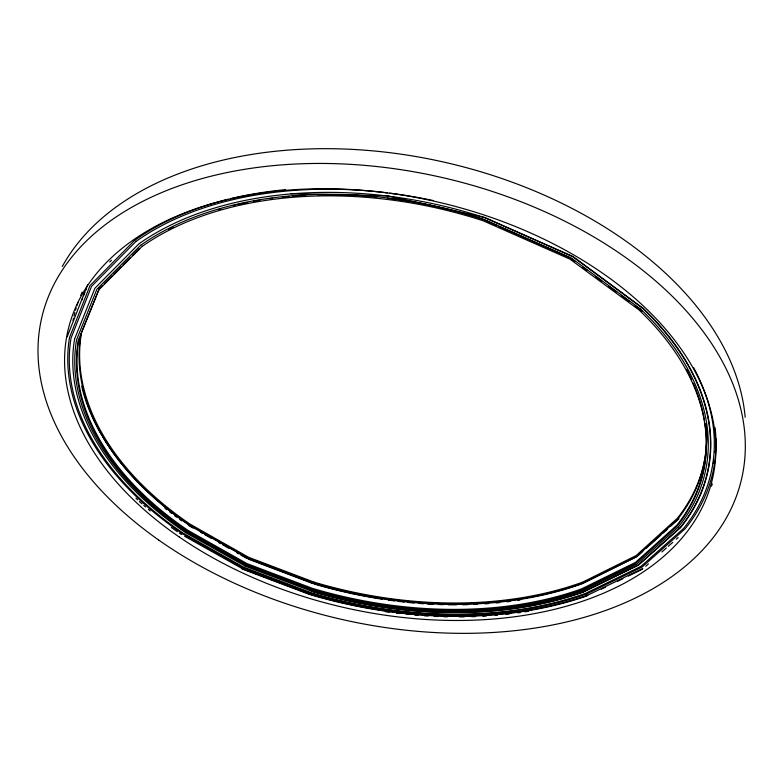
<?xml version="1.0" encoding="UTF-8"?>
<svg xmlns="http://www.w3.org/2000/svg" width="784" height="784" viewBox="0 0 784 784"><rect width="100%" height="100%" fill="white"/><g stroke="black" fill="none" stroke-linecap="round" stroke-linejoin="round"><path stroke-width="1.18" d="M67.15 336.865L87.72 284.455M81.801 300.174L82.673 297.94M83.555 295.705L84.868 292.354M85.75 290.119L86.622 287.885M74.529 339.198L94.933 288.189L139.013 243.765A326.036 205.281 12.8 0 1 484.767 217.707L572.732 256.672L642.537 308.19M78.331 340.325L99.48 288.159M99.627 287.865L81.526 332.681A312.463 198.117 13 0 0 189.983 524.104L248.714 557.336L313.825 582.061M109.76 262.023L111.455 260.298M134.652 240.316L89.993 285.631L69.482 337.6A322.939 203.536 13.1 0 0 182.701 533.855M136.004 241.384L91.522 286.425L71.04 338.09A321.293 202.468 13.1 0 0 183.554 533.434M140.767 245.157L96.912 289.208L76.567 339.844A315.491 198.715 13.1 0 0 186.592 531.905L245.882 565.274L311.581 590.136M99.127 288.845L102.547 285.415M104.262 283.7L111.955 275.968M113.67 274.253L121.373 266.531M123.078 264.816L129.928 257.956M132.496 255.378L139.336 248.508M98.637 290.002L142.286 246.254M677.258 519.763L635.981 557.071L582.1 583.747A322.489 205.212 13 0 1 313.482 583.423L248.332 558.688L189.581 525.447M638.352 555.405L642.87 551.328M646.477 548.065L660.922 535.021M662.725 533.385L667.243 529.308M670.849 526.044L678.973 518.714M678.493 526.858L636.804 564.206L582.434 590.862M645.722 566.293L648.417 563.902M661.921 551.936L666.429 547.947M668.223 546.35L672.731 542.361M676.327 539.167L678.131 537.579M582.257 582.316L636.098 555.611L677.356 518.273A313.345 199.244 12.7 0 0 706.266 424.575M583.276 583.041L637.451 556.219M586.501 594.086L642.165 566.979L685 528.916A323.9 204.742 12.7 0 0 715.077 427.682M587.824 595.144L642.821 568.42M601.269 589.215L605.591 587.108M617.498 581.336L622.898 578.71M628.307 576.083L642.37 569.262M291.011 193.717L387.394 195.824L484.845 217.531L572.898 256.505L642.772 308.073M245.029 566.107L311.189 591.009A328.133 207.77 13 0 0 583.708 591.881L638.529 565.097L680.59 527.524A318.823 201.449 12.7 0 0 642.831 308.053M310.239 593.165L243.236 567.851L182.741 533.845M273.567 580.248L276.948 581.522M242.08 568.978L309.641 594.497A336.561 213.268 13 0 0 587.157 595.879M248.342 559.11L313.012 583.639M496.801 225.449L483.463 219.549A321.714 202.713 12.8 0 0 387.59 198.205M499.016 226.429L570.144 257.887L575.064 261.513M183.593 533.414L243.824 567.283L310.533 592.498A331.573 210.014 13 0 0 585.57 593.351L640.989 566.371L683.57 528.465A322.253 203.673 12.7 0 0 693.693 367.794M184.612 536.246L242.374 568.684L309.798 594.145A335.699 212.709 13 0 0 587.794 595.115M185.367 532.522L245.127 566.019M188.924 525.701L193.158 528.102M200.577 532.297L202.693 533.492M204.82 534.698L211.18 538.294M218.599 542.489L220.716 543.684M222.832 544.89L229.193 548.486M236.611 552.681L238.728 553.876M240.855 555.082L247.215 558.678M640.636 309.151L571.301 258.044L483.993 219.422A323.89 203.899 12.8 0 0 140.816 245.186M582.933 267.315L586.873 270.215M595.722 276.742L601.632 281.093M608.521 286.17L616.391 291.962M621.31 295.588L629.18 301.389M635.079 305.74L638.039 307.916M62.279 266.54A356.171 227.468 12.9 0 1 441.382 161.543A356.171 227.468 12.9 0 1 745.172 417.284M73.02 320.578A328.006 208.936 12.9 0 1 73.5 318.284M74.029 315.981A328.006 208.936 12.9 0 1 74.901 312.542M75.538 310.248A328.006 208.936 12.9 0 1 76.215 307.955M76.94 305.672A328.006 208.936 12.9 0 1 78.106 302.252M80.723 295.46A328.006 208.936 12.9 0 1 82.183 292.089M716.468 439.265A328.006 208.936 12.9 0 1 716.341 441.706M715.576 450.143A328.006 208.936 12.9 0 1 715.253 452.525M713.832 460.747A328.006 208.936 12.9 0 1 713.342 463.05M78.841 339.188A313.649 197.735 13 0 0 187.984 530.366L246.94 563.588L312.277 588.323A323.459 204.918 13 0 0 581.493 588.921L635.53 562.383L676.906 525.192A314.541 198.862 12.7 0 0 705.041 424.203M168.776 229.408A321.714 202.713 12.8 0 1 173.156 227.193M218.55 209.632A321.714 202.713 12.8 0 1 220.784 208.975M233.377 205.624A321.714 202.713 12.8 0 1 235.719 205.055M238.081 204.506A321.714 202.713 12.8 0 1 247.646 202.439M253.722 201.263A321.714 202.713 12.8 0 1 259.886 200.175M269.863 198.646A321.714 202.713 12.8 0 1 272.381 198.293M282.524 197.068A321.714 202.713 12.8 0 1 288.914 196.431M292.765 196.088A321.714 202.713 12.8 0 1 305.593 195.216M317.51 194.746A321.714 202.713 12.8 0 1 340.619 194.736M352.957 195.206A321.714 202.713 12.8 0 1 376.487 196.97M639.068 308.612A314.541 198.862 12.7 0 1 641.9 311.346M686.519 369.421A314.541 198.862 12.7 0 1 691.674 379.75M693.223 383.209A314.541 198.862 12.7 0 1 704.346 419.773M712.352 483.875A327.251 208.083 12.7 0 1 711.48 486.119M705.943 423.605A313.6 199.156 12.7 0 1 677.229 519.753M189.552 525.456A312.718 198.038 13 0 1 80.977 334.092M582.228 582.287A322.224 205.3 13 0 1 313.825 582.071M78.361 340.334A313.855 197.676 13 0 0 187.631 531.464L246.627 564.686L312.003 589.431A323.674 204.849 13 0 0 581.365 590.097L635.432 563.578L676.827 526.407A314.756 198.793 12.7 0 0 638.95 309.886L569.968 259.151L483.218 220.804A321.93 202.644 12.8 0 0 142.335 246.294M528.612 611.265A337.806 214.081 13 0 1 524.927 611.863M520.184 612.569A337.806 214.081 13 0 1 517.832 612.892M509.512 613.95A337.806 214.081 13 0 1 505.915 614.352M497.458 615.185A337.806 214.081 13 0 1 495.027 615.391M486.482 616.018A337.806 214.081 13 0 1 482.797 616.234M475.427 616.577A337.806 214.081 13 0 1 471.733 616.704M464.344 616.871A337.806 214.081 13 0 1 459.424 616.92M447.341 616.822A337.806 214.081 13 0 1 443.754 616.743M437.746 616.538A337.806 214.081 13 0 1 434.13 616.381M428.084 616.057A337.806 214.081 13 0 1 424.448 615.822M418.372 615.381A337.806 214.081 13 0 1 414.726 615.077M408.65 614.519A337.806 214.081 13 0 1 406.22 614.274M398.948 613.47A337.806 214.081 13 0 1 396.528 613.186M389.285 612.255A337.806 214.081 13 0 1 385.679 611.745M582.404 590.842A325.723 206.202 13 0 1 311.571 590.146M640.685 309.121A316.422 199.891 12.7 0 1 678.464 526.848M102.43 436.443A314.051 199.136 13.1 0 0 188.964 524.545L247.979 557.924L313.414 582.747A324.223 206.633 13 0 0 583.247 583.022M101.802 435.375A314.051 199.136 13.1 0 1 81.712 386.208M185.475 532.473A317.628 200.096 13.1 0 1 74.568 339.207M311.189 591.018A327.879 207.603 13 0 0 583.57 591.763L638.343 564.999L680.355 527.446A318.569 201.282 12.7 0 0 642.596 308.171M181.702 520.85A316.207 200.547 13.1 0 1 179.673 519.4M176.655 517.205A316.207 200.547 13.1 0 1 174.656 515.725M171.686 513.471A316.207 200.547 13.1 0 1 169.716 511.962M166.786 509.669A316.207 200.547 13.1 0 1 164.856 508.13M520.027 600.044A326.409 208.054 13 0 1 517.675 600.397M510.541 601.377A326.409 208.054 13 0 1 506.944 601.818M499.682 602.622A326.409 208.054 13 0 1 496.027 602.974M488.677 603.592A326.409 208.054 13 0 1 484.992 603.856M477.583 604.288A326.409 208.054 13 0 1 473.869 604.454M467.676 604.66A326.409 208.054 13 0 1 462.717 604.768M456.533 604.827A326.409 208.054 13 0 1 448.056 604.768M443.244 604.66A326.409 208.054 13 0 1 438.423 604.513M433.572 604.307A326.409 208.054 13 0 1 427.486 603.984M423.83 603.758A326.409 208.054 13 0 1 418.95 603.406M414.06 603.004A326.409 208.054 13 0 1 407.945 602.435M404.289 602.053A326.409 208.054 13 0 1 398.194 601.357M394.548 600.916A326.409 208.054 13 0 1 388.492 600.103M382.474 599.231A326.409 208.054 13 0 1 314.159 583.992M134.701 240.355A331.358 208.73 12.8 0 1 202.517 206.682M203.585 206.329A331.358 208.73 12.8 0 1 228.046 199.283M230.359 198.715A331.358 208.73 12.8 0 1 285.503 189.669M586.461 594.066A333.229 211.092 13 0 1 310.229 593.174M716.321 439.324A322.449 205.192 12.7 0 1 716.223 441.794M715.537 450.359A322.449 205.192 12.7 0 1 715.233 452.78M713.861 461.119A322.449 205.192 12.7 0 1 713.371 463.462M136.044 241.413A329.711 207.662 12.8 0 1 387.423 192.854M389.795 193.148A329.711 207.662 12.8 0 1 433.052 200.508M181.437 534.492A325.38 205.124 13.1 0 1 179.409 533.11M177.38 531.719A325.38 205.124 13.1 0 1 171.363 527.456M150.165 510.923A325.38 205.124 13.1 0 1 148.333 509.355M145.599 506.993A325.38 205.124 13.1 0 1 143.795 505.415M142.022 503.828A325.38 205.124 13.1 0 1 139.376 501.427M137.641 499.82A325.38 205.124 13.1 0 1 135.926 498.203M158.603 539.97A359.092 226.576 12.9 0 0 738.557 489.99A359.092 226.576 12.9 0 0 277.781 165.218A359.092 226.576 12.9 0 0 158.603 539.97M179.34 537.06A330.681 208.103 12.9 0 0 710.588 486.011A330.681 208.103 12.9 0 0 280.741 190.777A330.681 208.103 12.9 0 0 179.34 537.06"/></g></svg>
